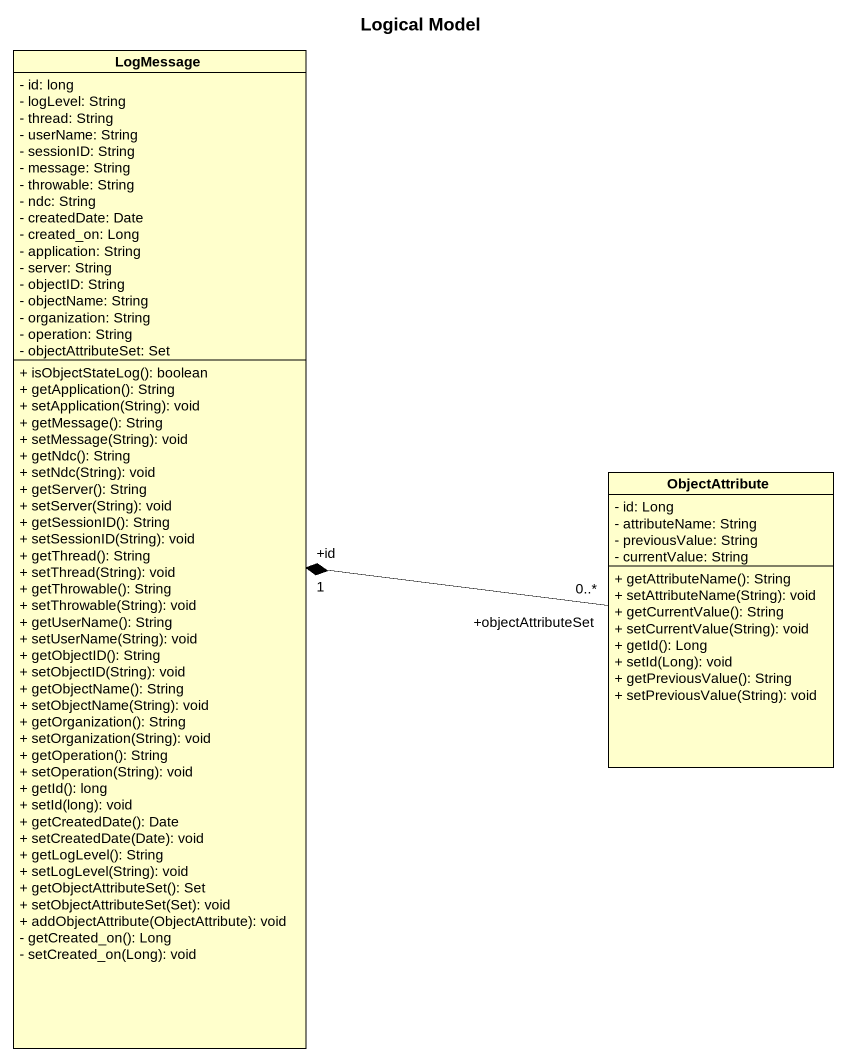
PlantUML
@startuml
title Logical Model
hide circle
hide empty members
skinparam classAttributeIconSize 0
class LogMessage {
  - id: long
  - logLevel: String
  - thread: String
  - userName: String
  - sessionID: String
  - message: String
  - throwable: String
  - ndc: String
  - createdDate: Date
  - created_on: Long
  - application: String
  - server: String
  - objectID: String
  - objectName: String
  - organization: String
  - operation: String
  - objectAttributeSet: Set
  + isObjectStateLog(): boolean
  + getApplication(): String
  + setApplication(String): void
  + getMessage(): String
  + setMessage(String): void
  + getNdc(): String
  + setNdc(String): void
  + getServer(): String
  + setServer(String): void
  + getSessionID(): String
  + setSessionID(String): void
  + getThread(): String
  + setThread(String): void
  + getThrowable(): String
  + setThrowable(String): void
  + getUserName(): String
  + setUserName(String): void
  + getObjectID(): String
  + setObjectID(String): void
  + getObjectName(): String
  + setObjectName(String): void
  + getOrganization(): String
  + setOrganization(String): void
  + getOperation(): String
  + setOperation(String): void
  + getId(): long
  + setId(long): void
  + getCreatedDate(): Date
  + setCreatedDate(Date): void
  + getLogLevel(): String
  + setLogLevel(String): void
  + getObjectAttributeSet(): Set
  + setObjectAttributeSet(Set): void
  + addObjectAttribute(ObjectAttribute): void
  - getCreated_on(): Long
  - setCreated_on(Long): void
}
class ObjectAttribute {
  - id: Long
  - attributeName: String
  - previousValue: String
  - currentValue: String
  + getAttributeName(): String
  + setAttributeName(String): void
  + getCurrentValue(): String
  + setCurrentValue(String): void
  + getId(): Long
  + setId(Long): void
  + getPreviousValue(): String
  + setPreviousValue(String): void
}
ObjectAttribute "+objectAttributeSet\n0..*" -left-* "+id\n1" LogMessage
@enduml
